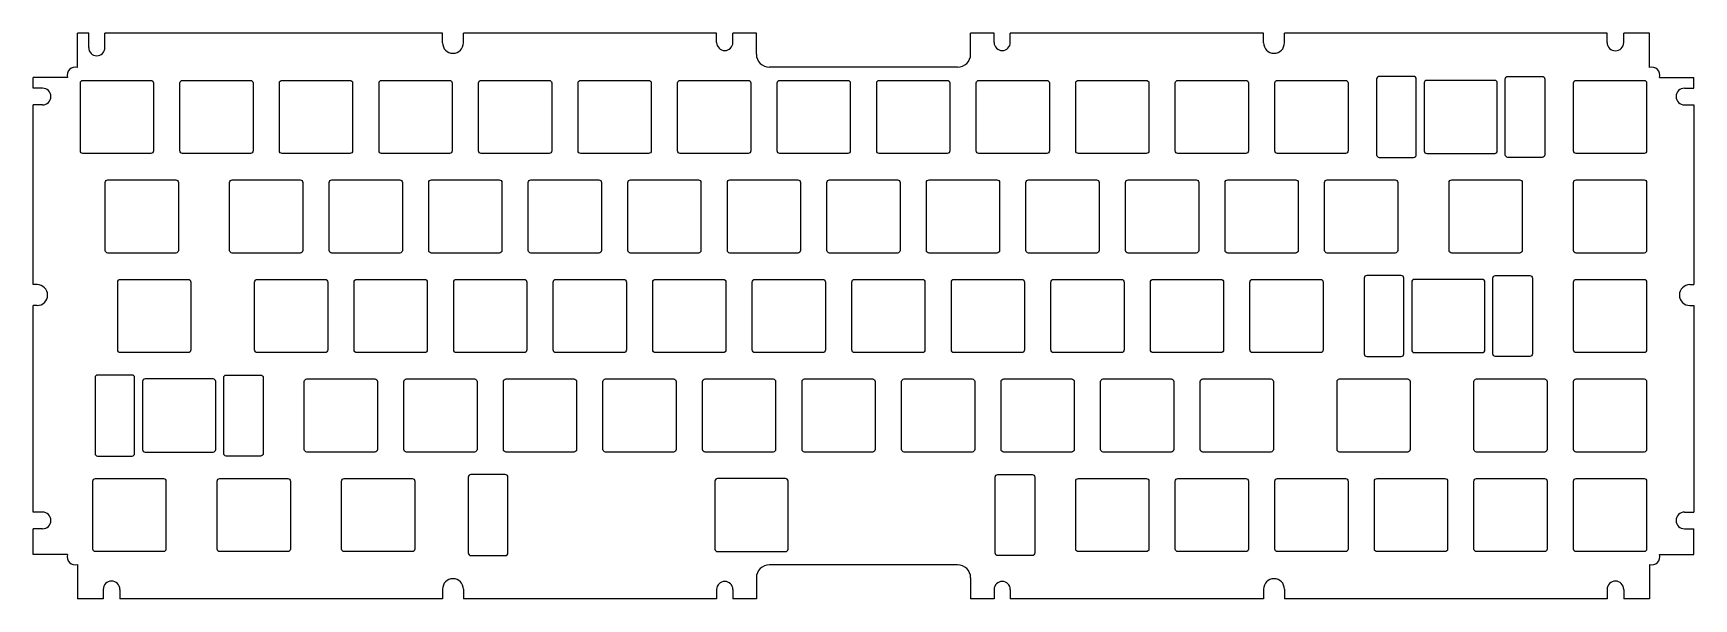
# Model space of a CAD drawing. Header units: millimetres. Extents: x 120 to 438, y 122 to 231.
import ezdxf

# ---------------------------------------------------------------- set-up
doc = ezdxf.new("R2010")
doc.units = ezdxf.units.MM
doc.layers.add('Sketch Geometry (ANSI)', color=7, linetype='Continuous', lineweight=25)

msp = doc.modelspace()

# ---------------------------------------------------------------- linework, layer by layer
for p, q in [((130.55, 230.52), (128.43, 230.52)), ((128.43, 223.94), (128.43, 230.52)), ((130.55, 227.76), (130.55, 230.52)), ((198.27, 230.52), (133.65, 230.52)), ((133.65, 227.76), (133.65, 230.52)), ((198.27, 228.67), (198.27, 230.52)), ((250.73, 230.52), (202.27, 230.52)), ((202.27, 228.67), (202.27, 230.52)), ((250.73, 228.75), (250.73, 230.52)), ((258.33, 230.52), (253.83, 230.52)), ((253.83, 228.75), (253.83, 230.52)), ((258.33, 226.52), (258.33, 230.52)), ((303.83, 230.52), (299.33, 230.52)), ((299.33, 226.52), (299.33, 230.52)), ((303.83, 228.75), (303.83, 230.52)), ((355.4, 230.52), (306.93, 230.52)), ((306.93, 228.75), (306.93, 230.52)), ((355.4, 228.67), (355.4, 230.52)), ((421.13, 230.52), (359.4, 230.52)), ((359.4, 228.67), (359.4, 230.52)), ((421.13, 228.75), (421.13, 230.52)), ((429.23, 230.52), (424.33, 230.52)), ((424.33, 228.75), (424.33, 230.52)), ((429.23, 223.94), (429.23, 230.52)), ((296.83, 224.02), (260.83, 224.02)), ((119.93, 220), (119.93, 222.02)), ((126.52, 222.02), (119.93, 222.02)), ((121.71, 220), (119.93, 220)), ((431.15, 222.02), (437.73, 222.02)), ((435.96, 220), (437.73, 220)), ((437.73, 220), (437.73, 222.02)), ((119.93, 182.4), (119.93, 216.8)), ((121.71, 216.8), (119.93, 216.8)), ((435.96, 216.8), (437.73, 216.8)), ((437.73, 216.8), (437.73, 182.4)), ((120.68, 182.4), (119.93, 182.4)), ((436.98, 182.4), (437.73, 182.4)), ((119.93, 138.87), (119.93, 178.4)), ((120.68, 178.4), (119.93, 178.4)), ((436.98, 178.4), (437.73, 178.4)), ((437.73, 178.4), (437.73, 138.87)), ((121.71, 138.87), (119.93, 138.87)), ((435.96, 138.87), (437.73, 138.87)), ((119.93, 130.77), (119.93, 135.67)), ((121.71, 135.67), (119.93, 135.67)), ((435.96, 135.67), (437.73, 135.67)), ((437.73, 130.77), (437.73, 135.67)), ((126.52, 130.77), (119.93, 130.77)), ((431.15, 130.77), (437.73, 130.77)), ((128.43, 128.86), (128.43, 122.27)), ((296.83, 128.77), (260.83, 128.77)), ((429.23, 128.86), (429.23, 122.27)), ((133.33, 124.05), (133.33, 122.27)), ((136.53, 124.05), (136.53, 122.27)), ((198.27, 124.12), (198.27, 122.27)), ((202.27, 124.12), (202.27, 122.27)), ((250.73, 124.05), (250.73, 122.27)), ((253.83, 124.05), (253.83, 122.27)), ((258.33, 126.27), (258.33, 122.27)), ((299.33, 126.27), (299.33, 122.27)), ((303.83, 124.05), (303.83, 122.27)), ((306.93, 124.05), (306.93, 122.27)), ((355.4, 124.12), (355.4, 122.27)), ((359.4, 124.12), (359.4, 122.27)), ((421.13, 124.05), (421.13, 122.27)), ((424.33, 124.05), (424.33, 122.27)), ((133.33, 122.27), (128.43, 122.27)), ((198.27, 122.27), (136.53, 122.27)), ((250.73, 122.27), (202.27, 122.27)), ((258.33, 122.27), (253.83, 122.27)), ((303.83, 122.27), (299.33, 122.27)), ((355.4, 122.27), (306.93, 122.27)), ((421.13, 122.27), (359.4, 122.27)), ((429.23, 122.27), (424.33, 122.27))]:
    msp.add_line(p, q)
at = {"color": 0}
for points in [[(142.96, 221), (142.96, 208, -0.414214), (142.46, 207.5), (129.46, 207.5, -0.414214), (128.96, 208), (128.96, 221, -0.414214), (129.46, 221.5), (142.46, 221.5, -0.414214)], [(162.01, 221), (162.01, 208, -0.414214), (161.51, 207.5), (148.51, 207.5, -0.414214), (148.01, 208), (148.01, 221, -0.414214), (148.51, 221.5), (161.51, 221.5, -0.414214)], [(181.06, 221), (181.06, 208, -0.414214), (180.56, 207.5), (167.56, 207.5, -0.414214), (167.06, 208), (167.06, 221, -0.414214), (167.56, 221.5), (180.56, 221.5, -0.414214)], [(200.11, 221), (200.11, 208, -0.414214), (199.61, 207.5), (186.61, 207.5, -0.414214), (186.11, 208), (186.11, 221, -0.414214), (186.61, 221.5), (199.61, 221.5, -0.414214)], [(219.16, 221), (219.16, 208, -0.414214), (218.66, 207.5), (205.66, 207.5, -0.414214), (205.16, 208), (205.16, 221, -0.414214), (205.66, 221.5), (218.66, 221.5, -0.414214)], [(238.21, 221), (238.21, 208, -0.414214), (237.71, 207.5), (224.71, 207.5, -0.414214), (224.21, 208), (224.21, 221, -0.414214), (224.71, 221.5), (237.71, 221.5, -0.414214)], [(257.26, 221), (257.26, 208, -0.414214), (256.76, 207.5), (243.76, 207.5, -0.414214), (243.26, 208), (243.26, 221, -0.414214), (243.76, 221.5), (256.76, 221.5, -0.414214)], [(276.31, 221), (276.31, 208, -0.414214), (275.81, 207.5), (262.81, 207.5, -0.414214), (262.31, 208), (262.31, 221, -0.414214), (262.81, 221.5), (275.81, 221.5, -0.414214)], [(295.36, 221), (295.36, 208, -0.414214), (294.86, 207.5), (281.86, 207.5, -0.414214), (281.36, 208), (281.36, 221, -0.414214), (281.86, 221.5), (294.86, 221.5, -0.414214)], [(314.41, 221), (314.41, 208, -0.414214), (313.91, 207.5), (300.91, 207.5, -0.414214), (300.41, 208), (300.41, 221, -0.414214), (300.91, 221.5), (313.91, 221.5, -0.414214)], [(333.46, 221), (333.46, 208, -0.414214), (332.96, 207.5), (319.96, 207.5, -0.414214), (319.46, 208), (319.46, 221, -0.414214), (319.96, 221.5), (332.96, 221.5, -0.414214)], [(352.51, 221), (352.51, 208, -0.414214), (352.01, 207.5), (339.01, 207.5, -0.414214), (338.51, 208), (338.51, 221, -0.414214), (339.01, 221.5), (352.01, 221.5, -0.414214)], [(371.56, 221), (371.56, 208, -0.414214), (371.06, 207.5), (358.06, 207.5, -0.414214), (357.56, 208), (357.56, 221, -0.414214), (358.06, 221.5), (371.06, 221.5, -0.414214)], [(400.13, 208), (400.13, 221, 0.414214), (399.63, 221.5), (386.63, 221.5, 0.414214), (386.13, 221), (386.13, 208, 0.414214), (386.63, 207.5), (399.63, 207.5, 0.414214)], [(428.71, 221), (428.71, 208, -0.414214), (428.21, 207.5), (415.21, 207.5, -0.414214), (414.71, 208), (414.71, 221, -0.414214), (415.21, 221.5), (428.21, 221.5, -0.414214)], [(147.72, 201.95), (147.72, 188.95, -0.414214), (147.22, 188.45), (134.22, 188.45, -0.414214), (133.72, 188.95), (133.72, 201.95, -0.414214), (134.22, 202.45), (147.22, 202.45, -0.414214)], [(171.53, 201.95), (171.53, 188.95, -0.414214), (171.03, 188.45), (158.03, 188.45, -0.414214), (157.53, 188.95), (157.53, 201.95, -0.414214), (158.03, 202.45), (171.03, 202.45, -0.414214)], [(190.58, 201.95), (190.58, 188.95, -0.414214), (190.08, 188.45), (177.08, 188.45, -0.414214), (176.58, 188.95), (176.58, 201.95, -0.414214), (177.08, 202.45), (190.08, 202.45, -0.414214)], [(209.63, 201.95), (209.63, 188.95, -0.414214), (209.13, 188.45), (196.13, 188.45, -0.414214), (195.63, 188.95), (195.63, 201.95, -0.414214), (196.13, 202.45), (209.13, 202.45, -0.414214)], [(228.68, 201.95), (228.68, 188.95, -0.414214), (228.18, 188.45), (215.18, 188.45, -0.414214), (214.68, 188.95), (214.68, 201.95, -0.414214), (215.18, 202.45), (228.18, 202.45, -0.414214)], [(247.73, 201.95), (247.73, 188.95, -0.414214), (247.23, 188.45), (234.23, 188.45, -0.414214), (233.73, 188.95), (233.73, 201.95, -0.414214), (234.23, 202.45), (247.23, 202.45, -0.414214)], [(266.78, 201.95), (266.78, 188.95, -0.414214), (266.28, 188.45), (253.28, 188.45, -0.414214), (252.78, 188.95), (252.78, 201.95, -0.414214), (253.28, 202.45), (266.28, 202.45, -0.414214)], [(285.83, 201.95), (285.83, 188.95, -0.414214), (285.33, 188.45), (272.33, 188.45, -0.414214), (271.83, 188.95), (271.83, 201.95, -0.414214), (272.33, 202.45), (285.33, 202.45, -0.414214)], [(304.88, 201.95), (304.88, 188.95, -0.414214), (304.38, 188.45), (291.38, 188.45, -0.414214), (290.88, 188.95), (290.88, 201.95, -0.414214), (291.38, 202.45), (304.38, 202.45, -0.414214)], [(323.93, 201.95), (323.93, 188.95, -0.414214), (323.43, 188.45), (310.43, 188.45, -0.414214), (309.93, 188.95), (309.93, 201.95, -0.414214), (310.43, 202.45), (323.43, 202.45, -0.414214)], [(342.98, 201.95), (342.98, 188.95, -0.414214), (342.48, 188.45), (329.48, 188.45, -0.414214), (328.98, 188.95), (328.98, 201.95, -0.414214), (329.48, 202.45), (342.48, 202.45, -0.414214)], [(362.03, 201.95), (362.03, 188.95, -0.414214), (361.53, 188.45), (348.53, 188.45, -0.414214), (348.03, 188.95), (348.03, 201.95, -0.414214), (348.53, 202.45), (361.53, 202.45, -0.414214)], [(381.08, 201.95), (381.08, 188.95, -0.414214), (380.58, 188.45), (367.58, 188.45, -0.414214), (367.08, 188.95), (367.08, 201.95, -0.414214), (367.58, 202.45), (380.58, 202.45, -0.414214)], [(404.9, 201.95), (404.9, 188.95, -0.414214), (404.4, 188.45), (391.4, 188.45, -0.414214), (390.9, 188.95), (390.9, 201.95, -0.414214), (391.4, 202.45), (404.4, 202.45, -0.414214)], [(428.71, 201.95), (428.71, 188.95, -0.414214), (428.21, 188.45), (415.21, 188.45, -0.414214), (414.71, 188.95), (414.71, 201.95, -0.414214), (415.21, 202.45), (428.21, 202.45, -0.414214)], [(150.1, 182.9), (150.1, 169.9, -0.414214), (149.6, 169.4), (136.6, 169.4, -0.414214), (136.1, 169.9), (136.1, 182.9, -0.414214), (136.6, 183.4), (149.6, 183.4, -0.414214)], [(176.3, 182.9), (176.3, 169.9, -0.414214), (175.8, 169.4), (162.8, 169.4, -0.414214), (162.3, 169.9), (162.3, 182.9, -0.414214), (162.8, 183.4), (175.8, 183.4, -0.414214)], [(195.35, 182.9), (195.35, 169.9, -0.414214), (194.85, 169.4), (181.85, 169.4, -0.414214), (181.35, 169.9), (181.35, 182.9, -0.414214), (181.85, 183.4), (194.85, 183.4, -0.414214)], [(214.4, 182.9), (214.4, 169.9, -0.414214), (213.9, 169.4), (200.9, 169.4, -0.414214), (200.4, 169.9), (200.4, 182.9, -0.414214), (200.9, 183.4), (213.9, 183.4, -0.414214)], [(233.45, 182.9), (233.45, 169.9, -0.414214), (232.95, 169.4), (219.95, 169.4, -0.414214), (219.45, 169.9), (219.45, 182.9, -0.414214), (219.95, 183.4), (232.95, 183.4, -0.414214)], [(252.5, 182.9), (252.5, 169.9, -0.414214), (252, 169.4), (239, 169.4, -0.414214), (238.5, 169.9), (238.5, 182.9, -0.414214), (239, 183.4), (252, 183.4, -0.414214)], [(271.55, 182.9), (271.55, 169.9, -0.414214), (271.05, 169.4), (258.05, 169.4, -0.414214), (257.55, 169.9), (257.55, 182.9, -0.414214), (258.05, 183.4), (271.05, 183.4, -0.414214)], [(290.6, 182.9), (290.6, 169.9, -0.414214), (290.1, 169.4), (277.1, 169.4, -0.414214), (276.6, 169.9), (276.6, 182.9, -0.414214), (277.1, 183.4), (290.1, 183.4, -0.414214)], [(309.65, 182.9), (309.65, 169.9, -0.414214), (309.15, 169.4), (296.15, 169.4, -0.414214), (295.65, 169.9), (295.65, 182.9, -0.414214), (296.15, 183.4), (309.15, 183.4, -0.414214)], [(328.7, 182.9), (328.7, 169.9, -0.414214), (328.2, 169.4), (315.2, 169.4, -0.414214), (314.7, 169.9), (314.7, 182.9, -0.414214), (315.2, 183.4), (328.2, 183.4, -0.414214)], [(347.75, 182.9), (347.75, 169.9, -0.414214), (347.25, 169.4), (334.25, 169.4, -0.414214), (333.75, 169.9), (333.75, 182.9, -0.414214), (334.25, 183.4), (347.25, 183.4, -0.414214)], [(366.8, 182.9), (366.8, 169.9, -0.414214), (366.3, 169.4), (353.3, 169.4, -0.414214), (352.8, 169.9), (352.8, 182.9, -0.414214), (353.3, 183.4), (366.3, 183.4, -0.414214)], [(397.75, 169.9), (397.75, 182.9, 0.414214), (397.25, 183.4), (384.25, 183.4, 0.414214), (383.75, 182.9), (383.75, 169.9, 0.414214), (384.25, 169.4), (397.25, 169.4, 0.414214)], [(428.71, 182.9), (428.71, 169.9, -0.414214), (428.21, 169.4), (415.21, 169.4, -0.414214), (414.71, 169.9), (414.71, 182.9, -0.414214), (415.21, 183.4), (428.21, 183.4, -0.414214)], [(154.86, 150.85), (154.86, 163.85, 0.414214), (154.36, 164.35), (141.36, 164.35, 0.414214), (140.86, 163.85), (140.86, 150.85, 0.414214), (141.36, 150.35), (154.36, 150.35, 0.414214)], [(185.82, 163.85), (185.82, 150.85, -0.414214), (185.32, 150.35), (172.32, 150.35, -0.414214), (171.82, 150.85), (171.82, 163.85, -0.414214), (172.32, 164.35), (185.32, 164.35, -0.414214)], [(204.87, 163.85), (204.87, 150.85, -0.414214), (204.37, 150.35), (191.37, 150.35, -0.414214), (190.87, 150.85), (190.87, 163.85, -0.414214), (191.37, 164.35), (204.37, 164.35, -0.414214)], [(223.92, 163.85), (223.92, 150.85, -0.414214), (223.42, 150.35), (210.42, 150.35, -0.414214), (209.92, 150.85), (209.92, 163.85, -0.414214), (210.42, 164.35), (223.42, 164.35, -0.414214)], [(242.97, 163.85), (242.97, 150.85, -0.414214), (242.47, 150.35), (229.47, 150.35, -0.414214), (228.97, 150.85), (228.97, 163.85, -0.414214), (229.47, 164.35), (242.47, 164.35, -0.414214)], [(262.02, 163.85), (262.02, 150.85, -0.414214), (261.52, 150.35), (248.52, 150.35, -0.414214), (248.02, 150.85), (248.02, 163.85, -0.414214), (248.52, 164.35), (261.52, 164.35, -0.414214)], [(281.07, 163.85), (281.07, 150.85, -0.414214), (280.57, 150.35), (267.57, 150.35, -0.414214), (267.07, 150.85), (267.07, 163.85, -0.414214), (267.57, 164.35), (280.57, 164.35, -0.414214)], [(300.12, 163.85), (300.12, 150.85, -0.414214), (299.62, 150.35), (286.62, 150.35, -0.414214), (286.12, 150.85), (286.12, 163.85, -0.414214), (286.62, 164.35), (299.62, 164.35, -0.414214)], [(319.17, 163.85), (319.17, 150.85, -0.414214), (318.67, 150.35), (305.67, 150.35, -0.414214), (305.17, 150.85), (305.17, 163.85, -0.414214), (305.67, 164.35), (318.67, 164.35, -0.414214)], [(338.22, 163.85), (338.22, 150.85, -0.414214), (337.72, 150.35), (324.72, 150.35, -0.414214), (324.22, 150.85), (324.22, 163.85, -0.414214), (324.72, 164.35), (337.72, 164.35, -0.414214)], [(357.27, 163.85), (357.27, 150.85, -0.414214), (356.77, 150.35), (343.77, 150.35, -0.414214), (343.27, 150.85), (343.27, 163.85, -0.414214), (343.77, 164.35), (356.77, 164.35, -0.414214)], [(383.46, 163.85), (383.46, 150.85, -0.414214), (382.96, 150.35), (369.96, 150.35, -0.414214), (369.46, 150.85), (369.46, 163.85, -0.414214), (369.96, 164.35), (382.96, 164.35, -0.414214)], [(409.66, 163.85), (409.66, 150.85, -0.414214), (409.16, 150.35), (396.16, 150.35, -0.414214), (395.66, 150.85), (395.66, 163.85, -0.414214), (396.16, 164.35), (409.16, 164.35, -0.414214)], [(428.71, 163.85), (428.71, 150.85, -0.414214), (428.21, 150.35), (415.21, 150.35, -0.414214), (414.71, 150.85), (414.71, 163.85, -0.414214), (415.21, 164.35), (428.21, 164.35, -0.414214)], [(145.34, 144.8), (145.34, 131.8, -0.414214), (144.84, 131.3), (131.84, 131.3, -0.414214), (131.34, 131.8), (131.34, 144.8, -0.414214), (131.84, 145.3), (144.84, 145.3, -0.414214)], [(169.15, 144.8), (169.15, 131.8, -0.414214), (168.65, 131.3), (155.65, 131.3, -0.414214), (155.15, 131.8), (155.15, 144.8, -0.414214), (155.65, 145.3), (168.65, 145.3, -0.414214)], [(192.96, 144.8), (192.96, 131.8, -0.414214), (192.46, 131.3), (179.46, 131.3, -0.414214), (178.96, 131.8), (178.96, 144.8, -0.414214), (179.46, 145.3), (192.46, 145.3, -0.414214)], [(264.4, 131.8), (264.4, 144.8, 0.414214), (263.9, 145.3), (250.9, 145.3, 0.414214), (250.4, 144.8), (250.4, 131.8, 0.414214), (250.9, 131.3), (263.9, 131.3, 0.414214)], [(333.46, 144.8), (333.46, 131.8, -0.414214), (332.96, 131.3), (319.96, 131.3, -0.414214), (319.46, 131.8), (319.46, 144.8, -0.414214), (319.96, 145.3), (332.96, 145.3, -0.414214)], [(352.51, 144.8), (352.51, 131.8, -0.414214), (352.01, 131.3), (339.01, 131.3, -0.414214), (338.51, 131.8), (338.51, 144.8, -0.414214), (339.01, 145.3), (352.01, 145.3, -0.414214)], [(371.56, 144.8), (371.56, 131.8, -0.414214), (371.06, 131.3), (358.06, 131.3, -0.414214), (357.56, 131.8), (357.56, 144.8, -0.414214), (358.06, 145.3), (371.06, 145.3, -0.414214)], [(390.61, 144.8), (390.61, 131.8, -0.414214), (390.11, 131.3), (377.11, 131.3, -0.414214), (376.61, 131.8), (376.61, 144.8, -0.414214), (377.11, 145.3), (390.11, 145.3, -0.414214)], [(409.66, 144.8), (409.66, 131.8, -0.414214), (409.16, 131.3), (396.16, 131.3, -0.414214), (395.66, 131.8), (395.66, 144.8, -0.414214), (396.16, 145.3), (409.16, 145.3, -0.414214)], [(428.71, 144.8), (428.71, 131.8, -0.414214), (428.21, 131.3), (415.21, 131.3, -0.414214), (414.71, 131.8), (414.71, 144.8, -0.414214), (415.21, 145.3), (428.21, 145.3, -0.414214)]]:
    msp.add_lwpolyline(points, format="xyb", close=True, dxfattribs=at)
for points in [[(384.61, 207.25), (384.61, 221.75, 0.414214), (384.11, 222.25), (377.53, 222.25, 0.414214), (377.03, 221.75), (377.03, 207.25, 0.414214), (377.53, 206.75), (384.11, 206.75, 0.414214)], [(401.66, 207.25), (401.66, 221.75, -0.414214), (402.16, 222.25), (408.73, 222.25, -0.414214), (409.23, 221.75), (409.23, 207.25, -0.414214), (408.73, 206.75), (402.16, 206.75, -0.414214)], [(382.23, 169.15), (382.23, 183.65, 0.414214), (381.73, 184.15), (375.15, 184.15, 0.414214), (374.65, 183.65), (374.65, 169.15, 0.414214), (375.15, 168.65), (381.73, 168.65, 0.414214)], [(399.28, 169.15), (399.28, 183.65, -0.414214), (399.78, 184.15), (406.35, 184.15, -0.414214), (406.85, 183.65), (406.85, 169.15, -0.414214), (406.35, 168.65), (399.78, 168.65, -0.414214)], [(139.34, 150.1), (139.34, 164.6, 0.414214), (138.84, 165.1), (132.26, 165.1, 0.414214), (131.76, 164.6), (131.76, 150.1, 0.414214), (132.26, 149.6), (138.84, 149.6, 0.414214)], [(156.39, 150.1), (156.39, 164.6, -0.414214), (156.89, 165.1), (163.46, 165.1, -0.414214), (163.96, 164.6), (163.96, 150.1, -0.414214), (163.46, 149.6), (156.89, 149.6, -0.414214)], [(210.78, 131.05), (210.78, 145.55, 0.414214), (210.28, 146.05), (203.7, 146.05, 0.414214), (203.2, 145.55), (203.2, 131.05, 0.414214), (203.7, 130.55), (210.28, 130.55, 0.414214)], [(304.03, 131.05), (304.03, 145.55, -0.414214), (304.53, 146.05), (311.1, 146.05, -0.414214), (311.6, 145.55), (311.6, 131.05, -0.414214), (311.1, 130.55), (304.53, 130.55, -0.414214)]]:
    msp.add_lwpolyline(points, format="xyb", close=True)
for centre, radius, start, end in [((200.27, 228.67), 2, 180, 0), ((252.28, 228.75), 1.55, 180, 0), ((260.83, 226.52), 2.5, 180, 270), ((296.83, 226.52), 2.5, 270, 0), ((305.38, 228.75), 1.55, 180, 0), ((357.4, 228.67), 2, 180, 0), ((260.83, 126.27), 2.5, 90, 180), ((296.83, 126.27), 2.5, 0, 90), ((200.27, 124.12), 2, 0, 180), ((252.28, 124.05), 1.55, 0, 180), ((305.38, 124.05), 1.55, 0, 180), ((357.4, 124.12), 2, 0, 180)]:
    msp.add_arc(centre, radius, start, end)
at = {"layer": 'Sketch Geometry (ANSI)'}
for centre, radius, start, end in [((132.1, 227.76), 1.55, 180, 0), ((422.73, 228.75), 1.6, 180, 0), ((127.93, 222.52), 1.5, 70.5288, 199.4712), ((429.73, 222.52), 1.5, 340.5288, 109.4712), ((121.71, 218.4), 1.6, 270, 90), ((435.96, 218.4), 1.6, 90, 270), ((120.68, 180.4), 2, 270, 90), ((436.98, 180.4), 2, 90, 270), ((121.71, 137.27), 1.6, 270, 90), ((435.96, 137.27), 1.6, 90, 270), ((127.93, 130.27), 1.5, 160.5288, 289.4712), ((429.73, 130.27), 1.5, 250.5288, 19.4712), ((134.93, 124.05), 1.6, 0, 180), ((422.73, 124.05), 1.6, 0, 180)]:
    msp.add_arc(centre, radius, start, end, dxfattribs=at)

doc.saveas('drawing.dxf')
